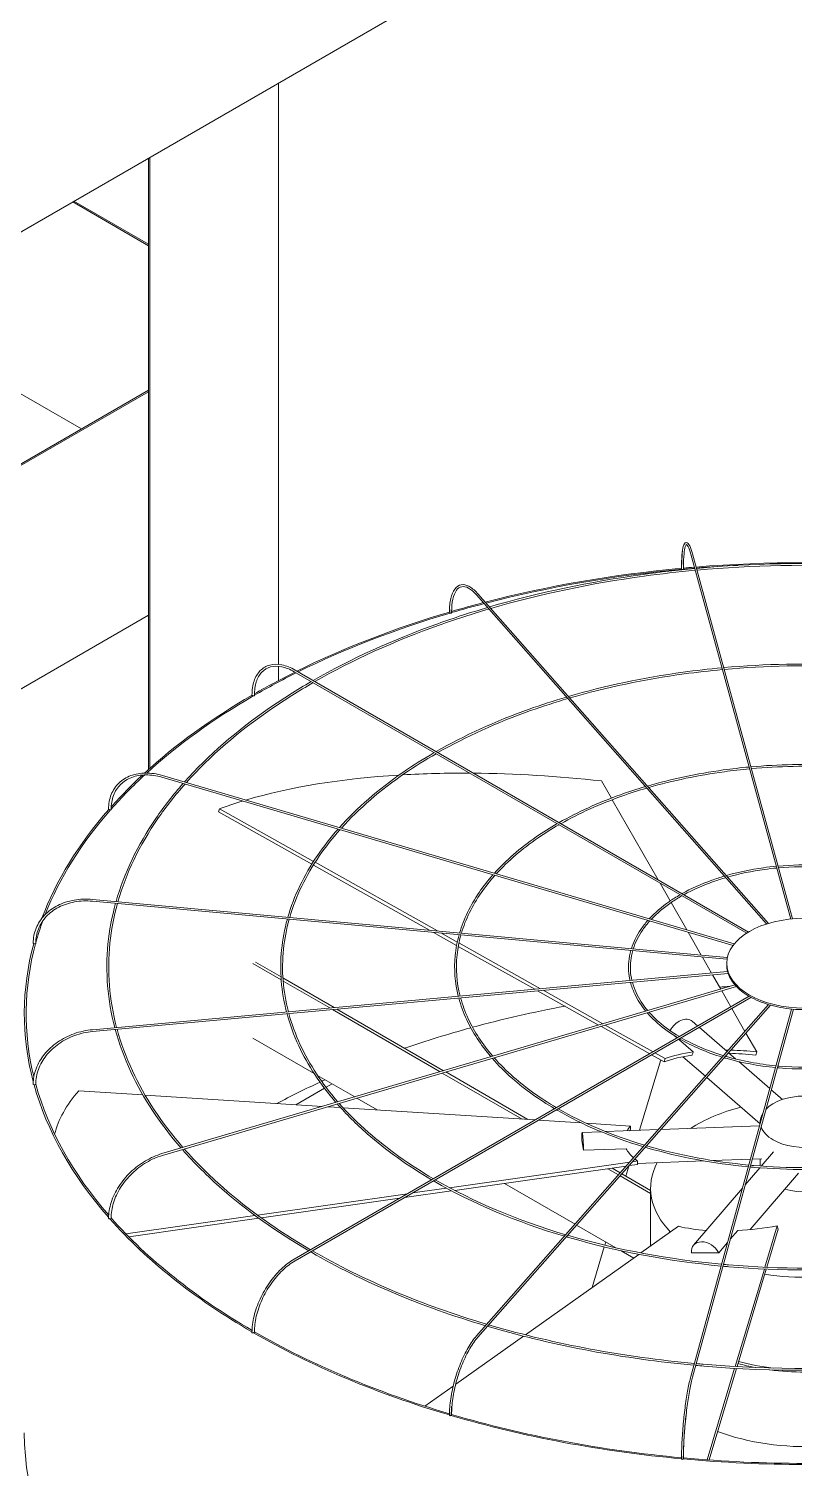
# Model space of a CAD drawing. Header units: millimetres. Extents: x -312439 to 477422, y -331570 to 212570.
# Drawn here: x 368512 to 369541, y 102065 to 103998 of the extents above; entities that cross this region are included whole.
import ezdxf

# ---------------------------------------------------------------- set-up
doc = ezdxf.new("R2010")
doc.units = ezdxf.units.MM

msp = doc.modelspace()

# ---------------------------------------------------------------- linework, layer by layer
at = {"color": 3, "linetype": 'Continuous', "lineweight": 0, "extrusion": (-1.11022e-16, 0.816497, 0.57735)}
for p, q in [((367067.593, 102897.056), (369614.523, 104367.527)), ((368848.266, 103925.128), (368848.266, 103144.343)), ((368673.329, 103824.128), (368673.329, 103003.207)), ((368675.061, 103825.128), (368675.061, 103004.756)), ((368571.532, 103765.356), (368673.329, 103706.583)), ((368573.264, 103766.356), (368673.329, 103708.583)), ((368313.457, 103616.356), (368583.263, 103460.583)), ((368673.329, 103512.583), (368163.87, 103218.447)), ((368673.329, 103510.583), (368163.87, 103216.447)), ((369536.485, 102802.484), (369402.13, 103292.242)), ((369538.96, 102802.721), (369404.492, 103292.89)), ((369504.084, 102795.823), (369114.135, 103237.68)), ((369506.649, 102796.619), (369115.971, 103239.301)), ((368673.329, 103210.583), (368163.87, 102916.447)), ((368848.266, 103141.8), (368848.266, 103122.785)), ((369477.285, 102783.515), (368869.234, 103134.573)), ((369479.65, 102784.978), (368870.459, 103136.695)), ((369458.973, 102767.073), (368691.347, 102992.889)), ((369460.608, 102769.145), (368692.038, 102995.239)), ((369295.431, 102964.893), (369282.221, 102987.953)), ((368767.598, 102946.337), (368768.833, 102950.624)), ((368768.833, 102950.624), (368895.157, 102879.822)), ((369358.396, 102854.984), (369296.664, 102962.742)), ((368892.831, 102876.146), (368767.598, 102946.337)), ((369051.102, 102787.437), (368894.97, 102874.947)), ((368897.298, 102878.622), (369061.719, 102786.467)), ((369374.56, 102826.769), (369360.817, 102850.757)), ((369450.775, 102748.43), (368597.921, 102826.418)), ((368598.144, 102828.857), (369451.232, 102750.848)), ((369396.822, 102787.909), (369375.781, 102824.637)), ((369087.457, 102767.061), (369056.346, 102784.498)), ((369066.963, 102783.527), (369088.35, 102771.54)), ((369416.219, 102754.05), (369398.581, 102784.838)), ((369192.422, 102708.23), (369089.716, 102765.795)), ((369090.588, 102770.286), (369200.06, 102708.929)), ((368813.701, 102742.648), (368851.761, 102720.675)), ((368851.489, 102724.832), (368817.165, 102744.648)), ((369430.021, 102729.957), (369417.706, 102751.454)), ((369450.365, 102741.095), (369450.365, 102743.095)), ((369451.578, 102731.928), (368597.921, 102653.867)), ((369452.302, 102729.535), (368598.144, 102651.428)), ((368922.928, 102683.587), (368854.031, 102723.364)), ((368854.333, 102719.19), (368916.947, 102683.04)), ((369442.406, 102708.339), (369431.36, 102727.62)), ((369461.528, 102713.964), (368691.347, 102487.396)), ((368692.038, 102485.046), (369463.366, 102711.952)), ((368869.234, 102345.712), (369480.571, 102698.668)), ((368870.459, 102343.59), (369483.048, 102697.269)), ((369278.34, 102660.075), (369196.195, 102706.115)), ((369203.833, 102706.814), (369284.166, 102661.789)), ((369456.055, 102684.513), (369443.658, 102706.154)), ((368920.625, 102680.916), (369065.282, 102597.398)), ((369069.871, 102598.749), (368926.605, 102681.463)), ((369506.791, 102687.528), (369114.135, 102242.605)), ((369509.394, 102686.776), (369115.971, 102240.984)), ((369537.528, 102681.602), (369402.13, 102188.043)), ((369540.007, 102681.379), (369404.492, 102187.395)), ((369474.978, 102651.481), (369457.273, 102682.388)), ((369347.036, 102621.571), (369281.327, 102658.4)), ((369287.153, 102660.114), (369351.413, 102624.098)), ((369404.005, 102665.203), (369411.444, 102658.757)), ((368895.957, 102595.158), (368813.701, 102642.648)), ((369380.807, 102645.351), (369383.772, 102642.781)), ((369385.731, 102641.083), (369405.46, 102623.986)), ((369413.402, 102657.059), (369451.083, 102624.406)), ((369490.703, 102624.034), (369476.264, 102649.237)), ((369366.273, 102610.789), (369349.522, 102620.178)), ((369353.898, 102622.705), (369367.509, 102615.076)), ((369452.935, 102622.801), (369462.515, 102614.499)), ((369489.467, 102619.747), (369490.703, 102624.034)), ((369333.255, 102518.741), (369361.813, 102613.289)), ((369366.273, 102610.789), (369367.509, 102615.076)), ((369391.42, 102617.602), (369421.825, 102591.253)), ((369466.537, 102611.014), (369508.248, 102574.868)), ((368950.54, 102563.644), (368900.695, 102592.422)), ((368920.031, 102581.259), (368911.969, 102576.604)), ((369068.211, 102595.707), (369175.559, 102533.73)), ((369183.348, 102533.233), (369072.801, 102597.057)), ((369423.676, 102589.649), (369495.28, 102527.598)), ((368665.867, 102566.239), (368579.705, 102571.735)), ((368907.065, 102550.855), (368668.81, 102566.052)), ((368909.831, 102575.37), (368871.319, 102553.135)), ((368980.843, 102546.149), (368953.47, 102561.953)), ((369510.3, 102573.09), (369525.236, 102560.146)), ((368931.443, 102549.3), (368914.198, 102550.4)), ((369192.967, 102532.619), (368934.963, 102549.076)), ((369255.002, 102528.663), (369197.379, 102532.338)), ((369321.114, 102524.446), (369261.645, 102528.239)), ((369321.209, 102519.779), (369321.114, 102524.446)), ((369362.041, 102519.808), (369494.49, 102524.717)), ((369495.395, 102530.234), (369495.395, 102528.017)), ((369258.158, 102491.954), (369255.526, 102504.961)), ((369256.118, 102515.882), (369281.595, 102516.827)), ((369287.547, 102517.047), (369358.663, 102519.683)), ((369315.386, 102494.075), (369258.158, 102491.954)), ((369496.928, 102470.723), (369513.273, 102489.795)), ((369077.967, 102441.669), (369320.207, 102476.107)), ((369315.483, 102470.755), (369084.954, 102437.981)), ((369290.73, 102467.236), (369305.07, 102458.956)), ((369307.409, 102461.606), (369296.289, 102468.026)), ((369314.721, 102457.384), (369318.765, 102470.772)), ((369330.692, 102472.917), (369319.219, 102471.286)), ((369323.942, 102476.638), (369330.597, 102477.585)), ((369330.692, 102472.917), (369330.597, 102477.585)), ((369330.662, 102474.4), (369419.557, 102477.695)), ((369431.816, 102478.149), (369482.227, 102480.017)), ((369475.292, 102445.479), (369494.947, 102468.412)), ((369484.793, 102480.112), (369497.714, 102480.591)), ((369495.395, 102480.505), (369495.395, 102470.835)), ((369246.607, 102392.71), (369151.748, 102447.477)), ((369307.235, 102457.707), (369348.117, 102434.103)), ((369348.117, 102438.103), (369309.573, 102460.357)), ((369482.004, 102385.365), (369546.846, 102461.022)), ((368819.768, 102404.961), (369021.542, 102433.647)), ((369010.786, 102427.437), (368825.153, 102401.046)), ((369080.801, 102437.391), (369017.285, 102428.361)), ((369028.041, 102434.571), (369073.877, 102441.087)), ((369348.117, 102363.235), (369348.117, 102440.997)), ((369405.915, 102364.529), (369471.557, 102441.12)), ((368642.932, 102379.821), (368816.306, 102404.469)), ((368821.659, 102400.549), (368646.963, 102375.713)), ((369301.38, 102361.087), (369248.771, 102391.461)), ((369385.701, 102389.857), (369335.209, 102354.091)), ((369501.741, 102334.897), (369518.379, 102390.383)), ((369519.709, 102386.191), (369518.379, 102390.383)), ((369286.662, 102364.489), (369287.972, 102368.828)), ((369439.784, 102354.407), (369451.528, 102368.11)), ((369455.264, 102372.469), (369465.216, 102384.082)), ((369519.709, 102386.191), (369504.295, 102334.788)), ((369332.437, 102352.128), (369179.975, 102244.135)), ((369269.452, 102307.514), (369285.952, 102362.14)), ((369325.459, 102347.185), (369308.395, 102357.037)), ((369402.957, 102354.261), (369439.784, 102354.407)), ((369461.755, 102201.551), (369501.015, 102332.477)), ((369503.569, 102332.367), (369464.299, 102201.406)), ((369177.348, 102242.273), (369086.227, 102177.729)), ((369424.176, 102076.229), (369461.032, 102199.139)), ((369463.576, 102198.993), (369426.708, 102076.046)), ((369082.902, 102175.374), (369044.664, 102148.289))]:
    msp.add_line(p, q, dxfattribs=at)
at = {"color": 5, "linetype": 'Continuous', "lineweight": 0, "extrusion": (-1.11022e-16, 0.816497, 0.57735)}
msp.add_line((367067.593, 102897.056), (369614.523, 104367.527), dxfattribs=at)
at = {"color": 3, "linetype": 'Continuous', "lineweight": 0}
for centre, major_axis, ratio, start_param, end_param in [((369555.29, 102675.56), (-1048.768, 0), 0.57735027, 4.57359934, 4.85199434), ((369555.29, 102675.56), (-1046.319, 0), 0.57735027, 4.79833842, 4.85195343), ((369555.29, 102675.56), (-1048.768, 0), 0.57735027, 4.87097639, 5.13416564), ((369555.29, 102675.56), (-1046.319, 0), 0.57735027, 4.87108521, 5.13404975), ((369390.89, 103273.012), (1.225, 0), 0.57735027, 3.14159265, 3.70729107), ((369391.081, 103272.314), (1.225, 0.004), 0.56474576, 3.29698969, 4.86778602), ((369391.081, 103272.314), (1.225, 0.004), 0.56474576, 4.86778602, 6.28318531), ((369555.29, 102675.56), (-1046.319, 0), 0.57735027, 4.85435141, 4.86879705), ((369555.29, 102675.56), (-1048.768, 0), 0.57735027, 4.85438672, 4.86842813), ((369555.29, 102675.56), (-1048.768, 0), 0.57735027, 5.13694439, 5.18189128), ((369555.29, 102675.56), (-1046.319, 0), 0.57735027, 5.13683502, 5.18307763), ((369555.29, 102675.56), (-1048.768, 0), 0.57735027, 5.18510484, 5.42093263), ((369555.29, 102675.56), (-1046.319, 0), 0.57735027, 5.18527527, 5.42075236), ((369079.005, 103214.505), (1.225, 0), 0.57735027, 3.14159265, 4.134446), ((369079.561, 103213.875), (1.225, 0.01), 0.56597275, 3.60793822, 5.17873454), ((369079.561, 103213.875), (1.225, 0.01), 0.56597275, 5.17873454, 6.28318531), ((369555.29, 102675.56), (-1046.319, 0), 0.57735027, 5.42407254, 5.49730565), ((369555.29, 102675.56), (-1048.768, 0), 0.57735027, 5.42424502, 5.49496708), ((369555.29, 102675.56), (-1048.768, 0), 0.57735027, 5.49938311, 5.72060344), ((369555.29, 102675.56), (-1046.319, 0), 0.57735027, 5.49937067, 5.71908805), ((368813.699, 103103.218), (1.225, 0), 0.57735027, 3.14159265, 4.45055499), ((368814.565, 103102.718), (1.225, 0.016), 0.56830663, 3.91933875, 5.49013508), ((368814.565, 103102.718), (1.225, 0.016), 0.56830663, 5.49013508, 6.28318531), ((369555.29, 102675.56), (-1046.319, 0), 0.57735027, 5.72402786, 5.81143896), ((369555.29, 102675.56), (-1048.768, 0), 0.57735027, 5.72583618, 5.80677108), ((369556.526, 102509.135), (-971.388, 279.904), 0.41303809, 5.42335715, 5.70815224), ((369556.526, 102509.135), (-971.388, 279.904), 0.41303809, 5.31032739, 5.41762277), ((369556.526, 102509.135), (-971.388, 279.904), 0.41303809, 5.11506512, 5.30461302), ((369555.29, 102675.56), (-1048.768, 0), 0.57735027, 5.81359811, 6.07011802), ((369555.29, 102675.56), (-1046.319, 0), 0.57735027, 5.81336511, 6.06128621), ((368620.944, 102950.044), (1.225, 0), 0.57735027, 3.14159265, 4.76471425), ((368622.035, 102949.722), (1.225, 0.021), 0.57151893, 4.23145457, 5.8022509), ((368622.035, 102949.722), (1.225, 0.021), 0.57151893, 5.8022509, 6.28318531), ((369556.526, 102509.135), (-971.388, 279.904), 0.41303809, 5.71506764, 5.76687966), ((369555.29, 102675.56), (-1046.319, 0), 0.57735027, 6.07532621, 6.12502314), ((369555.29, 102675.56), (-1048.768, 0), 0.57735027, 6.12772105, 6.43448057), ((369555.29, 102675.56), (-1046.319, 0), 0.57735027, 6.1272654, 6.42392093), ((368519.606, 102769.977), (1.225, 0), 0.57735027, 3.14159265, 5.07887352), ((368520.816, 102769.866), (1.225, 0.023), 0.57529521, 4.54449158, 6.11528791), ((368520.816, 102769.866), (1.225, 0.023), 0.57529521, 6.11528791, 6.28318531), ((369554.857, 102741.095), (-104.492, 0), 0.57735027, 0, 0.1535113), ((369554.857, 102741.095), (-104.492, 0), 0.57735027, 0.16064797, 0.46767057), ((369555.29, 102110.671), (1046.319, 0), 0.57735027, 1.66704137, 1.68043487), ((369554.857, 102741.095), (-104.492, 0), 0.57735027, 0.47480723, 0.78182983), ((369554.857, 102741.095), (-104.492, 0), 0.57735027, 0.7889665, 1.0959891), ((369555.29, 102110.671), (1046.319, 0), 0.57735027, 1.88378363, 2.01152702), ((369554.857, 102741.095), (-104.492, 0), 0.57735027, 1.10312576, 1.41014836), ((369554.857, 102741.095), (-104.492, 0), 0.57735027, 1.41728503, 1.72430763), ((369389.527, 102648.496), (-14.478, -16.707), 0.67950023, 3.14159265, 5.02860292), ((369555.29, 102110.671), (1046.319, 0), 0.57735027, 2.01409491, 2.11046953), ((369555.29, 102504.848), (-233.097, 67.167), 0.41303809, 5.53223376, 5.76687966), ((369556.526, 102509.135), (233.097, -67.167), 0.41303809, 2.38836611, 2.62528701), ((369556.526, 102509.135), (233.097, -67.167), 0.41303809, 2.14647482, 2.1667574), ((369555.29, 102504.848), (-233.097, 67.167), 0.41303809, 5.11506512, 5.27837519), ((369556.526, 102509.135), (233.097, -67.167), 0.41303809, 1.97347247, 2.1313259), ((368519.606, 102580.643), (1.225, 0), 0.57735027, 3.14159265, 5.39303278), ((368520.816, 102580.754), (1.225, 0.023), 0.57926583, 4.8585762, 6.28318531), ((369555.29, 102675.56), (-1046.319, 0), 0.57735027, 0.15790655, 0.46457773), ((369555.29, 102110.671), (1046.319, 0), 0.57735027, 2.24276735, 2.31574628), ((369555.29, 102110.671), (1046.319, 0), 0.57735027, 2.23436866, 2.24000128), ((369555.29, 102675.56), (-1048.768, 0), 0.57735027, 0.1585854, 0.46892864), ((369555.195, 102509.515), (-1010.701, -20.593), 0.30331876, 6.01219977, 6.20271663), ((369555.29, 102530.234), (-59.895, 0), 0.57735027, 3.69756416, 5.76575409), ((369555.29, 102440.997), (-207.174, 0), 0.57735027, 5.13902547, 5.54737639), ((369555.29, 102530.234), (-59.895, 0), 0.57735027, 5.91432374, 6.33788761), ((369555.195, 102509.515), (-242.531, -4.942), 0.30331876, 6.01219977, 6.09914028), ((369555.29, 102530.234), (-59.895, 0), 0.57735027, 0.20327195, 0.78539816), ((369256.937, 102493.79), (-0.819, 22.092), 0.05230802, 4.627231, 7.32191967), ((369555.29, 102504.848), (-242.531, -4.942), 0.30331876, 6.01219977, 6.0333648), ((369555.29, 102530.234), (-59.895, 0), 0.57735027, 0.78539816, 2.89978042), ((369555.195, 102509.515), (-242.531, -4.942), 0.30331876, 0.14390811, 0.31767721), ((369555.195, 102509.515), (-242.531, -4.942), 0.30331876, 0.34103276, 0.38082901), ((369555.29, 102440.997), (-207.174, 0), 0.57735027, 5.99169836, 6.79713651), ((369555.29, 102470.612), (-59.895, 0), 0.57735027, 1.1079301, 2.23846982), ((368620.944, 102400.576), (1.225, 0), 0.57735027, 3.14159265, 5.70719205), ((369555.29, 102675.56), (-1048.768, 0), 0.57735027, 0.4725868, 0.78374969), ((368622.035, 102400.897), (1.225, 0.021), 0.58304212, 5.17373692, 6.28318531), ((369555.29, 102675.56), (-1046.319, 0), 0.57735027, 0.47175253, 0.78145685), ((369553.96, 102509.04), (-231.216, -73.381), 0.44048996, 0.62708313, 0.83556185), ((369553.96, 102509.04), (-231.216, -73.381), 0.44048996, 1.04197677, 1.27889767), ((369422.701, 102350.142), (16.786, -14.386), 0.73180825, 1.0914656, 3.78615427), ((369555.29, 102440.997), (-207.174, 0), 0.57735027, 1.30817895, 1.9425337), ((368813.699, 102247.402), (1.225, 0), 0.57735027, 3.14159265, 6.02135132), ((369555.29, 102675.56), (-1048.768, 0), 0.57735027, 0.78656596, 1.09808088), ((368814.565, 102247.902), (1.225, 0.017), 0.58625442, 5.48989346, 6.28318531), ((369555.29, 102675.56), (-1046.319, 0), 0.57735027, 0.78587838, 1.09689941), ((369555.29, 102316.492), (-212.072, 0), 0.57735027, 1.13383327, 1.25213937), ((369555.29, 102316.492), (-207.174, 0), 0.57735027, 1.12739667, 1.36460952), ((369555.29, 102316.492), (-212.072, 0), 0.57735027, 1.3476903, 1.79509044), ((369079.005, 102136.114), (-1.225, 0), 0.57735027, 0, 3.14159265), ((369555.29, 102675.56), (-1048.768, 0), 0.57735027, 1.10054445, 1.41220862), ((369079.561, 102136.744), (-1.225, -0.011), 0.58858829, 2.66526492, 3.14159265), ((369555.29, 102675.56), (-1046.319, 0), 0.57735027, 1.10010535, 1.41183726), ((369555.29, 102216.492), (-212.072, 0), 0.57735027, 0.98594125, 2.34464399), ((369555.29, 102112.671), (-1048.768, 0), 0.57735027, 0, 3.14159265), ((369390.89, 102077.607), (-1.225, 0), 0.57735027, 0, 3.14159265), ((369391.081, 102078.306), (-1.225, -0.004), 0.58981528, 2.98275574, 3.14159265), ((369555.29, 102675.56), (-1046.319, 0), 0.57735027, 1.41438895, 1.72636573), ((369555.29, 102675.56), (-1048.768, 0), 0.57735027, 1.41453598, 1.72626058)]:
    msp.add_ellipse(centre, major_axis=major_axis, ratio=ratio, start_param=start_param, end_param=end_param, dxfattribs=at)
msp.add_ellipse((369554.857, 102743.095), major_axis=(-104.492, 0), ratio=0.57735027, dxfattribs=at)
for points, knots in [([(369389.665, 103273.012), (369389.665, 103279.826), (369389.871, 103285.892), (369390.682, 103295.966), (369391.28, 103299.962), (369392.887, 103305.649), (369393.789, 103307.71), (369396.929, 103308.171), (369397.923, 103307.581), (369400.127, 103305.24), (369401.357, 103302.622), (369403.275, 103297.096), (369403.884, 103295.106), (369404.492, 103292.89)], [4.71238898, 4.71238898, 4.71238898, 4.71238898, 5.02654825, 5.02654825, 5.34070751, 5.34070751, 5.65486678, 5.65486678, 5.82360284, 5.82360284, 6.1377621, 6.1377621, 6.28318531, 6.28318531, 6.28318531, 6.28318531]), ([(369391.192, 103297.553), (369391.156, 103297.31), (369391.12, 103297.063), (369390.513, 103292.716), (369390.135, 103287.503), (369389.883, 103278.554), (369389.847, 103275.513), (369389.857, 103272.313)], [7.384497053, 7.384497053, 7.384497053, 7.384497053, 7.403952931, 7.403952931, 7.721220971, 7.721220971, 7.869487909, 7.869487909, 7.869487909, 7.869487909]), ([(369402.13, 103292.242), (369400.857, 103296.882), (369399.58, 103300.448), (369397.356, 103304.77), (369396.359, 103305.369), (369396.253, 103305.369), (369395.434, 103304.775), (369394.025, 103300.117), (369393.447, 103296.717), (369392.605, 103287.744), (369392.357, 103282.024), (369392.305, 103274.472), (369392.303, 103273.404), (369392.306, 103272.318)], [0, 0, 0, 0, 0.31526689, 0.31526689, 0.60947257, 0.60947257, 0.92674061, 0.92674061, 1.22083726, 1.22083726, 1.53563039, 1.53563039, 1.5863402, 1.5863402, 1.5863402, 1.5863402]), ([(369699.868, 103273.371), (369678.623, 103275.293), (369657.264, 103276.792), (369560.563, 103281.636), (369484.497, 103280.123), (369409.847, 103273.371)], [3.771589677, 3.771589677, 3.771589677, 3.771589677, 3.840445898, 3.840445898, 4.082391957, 4.082391957, 4.082391957, 4.082391957]), ([(369699.21, 103270.971), (369678.418, 103272.846), (369657.516, 103274.316), (369561.264, 103279.187), (369485.176, 103277.704), (369410.505, 103270.971)], [3.7720633, 3.7720633, 3.7720633, 3.7720633, 3.839550132, 3.839550132, 4.081918334, 4.081918334, 4.081918334, 4.081918334]), ([(369407.369, 103273.145), (369384.072, 103271.001), (369360.915, 103268.349), (369266.547, 103255.384), (369197.137, 103240.704), (369131.632, 103221.556)], [4.085069591, 4.085069591, 4.085069591, 4.085069591, 4.160608173, 4.160608173, 4.395665913, 4.395665913, 4.395665913, 4.395665913]), ([(369408.027, 103270.746), (369384.996, 103268.633), (369362.101, 103266.022), (369268.115, 103253.179), (369198.82, 103238.581), (369133.423, 103219.527)], [4.084600117, 4.084600117, 4.084600117, 4.084600117, 4.159387709, 4.159387709, 4.39434399, 4.39434399, 4.39434399, 4.39434399]), ([(369077.78, 103214.505), (369077.78, 103221.366), (369078.382, 103227.561), (369080.767, 103238.062), (369082.546, 103242.374), (369087.268, 103248.713), (369090.264, 103250.736), (369096.824, 103251.875), (369100.262, 103251.182), (369107.514, 103247.501), (369111.371, 103244.357), (369115.468, 103239.867), (369115.72, 103239.586), (369115.971, 103239.301)], [4.71238898, 4.71238898, 4.71238898, 4.71238898, 5.02654825, 5.02654825, 5.34070751, 5.34070751, 5.65486678, 5.65486678, 5.94845155, 5.94845155, 6.26261081, 6.26261081, 6.28318531, 6.28318531, 6.28318531, 6.28318531]), ([(369114.135, 103237.68), (369110.479, 103241.823), (369106.847, 103244.885), (369100.115, 103248.573), (369097.053, 103249.199), (369091.688, 103248.259), (369089.3, 103246.683), (369085.192, 103241.089), (369083.526, 103237.07), (369081.318, 103227.059), (369080.758, 103221.097), (369080.783, 103214.27), (369080.784, 103214.078), (369080.785, 103213.886)], [0, 0, 0, 0, 0.31464476, 0.31464476, 0.6289116, 0.6289116, 0.94617964, 0.94617964, 1.26344768, 1.26344768, 1.5772832, 1.5772832, 1.5863402, 1.5863402, 1.5863402, 1.5863402]), ([(369129.037, 103220.795), (369106.22, 103214.073), (369083.88, 103206.812), (369001.489, 103177.399), (368945.174, 103151.755), (368894.596, 103122.759)], [4.398772282, 4.398772282, 4.398772282, 4.398772282, 4.480777933, 4.480777933, 4.708868502, 4.708868502, 4.708868502, 4.708868502]), ([(369130.826, 103218.767), (369108.105, 103212.096), (369085.857, 103204.889), (369003.7, 103175.662), (368947.515, 103150.165), (368897.051, 103121.342)], [4.39745622, 4.39745622, 4.39745622, 4.39745622, 4.479217897, 4.479217897, 4.707006068, 4.707006068, 4.707006068, 4.707006068]), ([(369078.373, 103217.923), (369078.35, 103217.106), (369078.337, 103216.279), (369078.33, 103214.922), (369078.331, 103214.399), (369078.336, 103213.872)], [7.8059806913, 7.8059806913, 7.8059806913, 7.8059806913, 7.8451401512, 7.8451401512, 7.8694167814, 7.8694167814, 7.8694167814, 7.8694167814]), ([(368812.475, 103103.218), (368812.475, 103110.118), (368813.419, 103116.498), (368817.153, 103127.613), (368819.946, 103132.347), (368827.14, 103139.627), (368831.534, 103142.171), (368841.404, 103144.777), (368846.87, 103144.844), (368858.328, 103142.569), (368864.324, 103140.217), (368870.353, 103136.756), (368870.406, 103136.725), (368870.459, 103136.695)], [3.14159265, 3.14159265, 3.14159265, 3.14159265, 3.45575192, 3.45575192, 3.76991118, 3.76991118, 4.08269654, 4.08269654, 4.39544819, 4.39544819, 4.70960746, 4.70960746, 4.71238898, 4.71238898, 4.71238898, 4.71238898]), ([(368869.234, 103134.573), (368863.484, 103137.893), (368857.759, 103140.135), (368846.961, 103142.275), (368841.895, 103142.175), (368832.892, 103139.721), (368828.946, 103137.372), (368822.455, 103130.599), (368819.913, 103126.165), (368816.533, 103115.576), (368815.701, 103109.427), (368815.79, 103102.734)], [1.57079633, 1.57079633, 1.57079633, 1.57079633, 1.88806437, 1.88806437, 2.20533241, 2.20533241, 2.52260045, 2.52260045, 2.83986849, 2.83986849, 3.15713653, 3.15713653, 3.15713653, 3.15713653]), ([(369663.301, 103140.076), (369647.453, 103141.504), (369631.519, 103142.619), (369559.205, 103146.235), (369502.283, 103145.11), (369446.414, 103140.076)], [3.772165081, 3.772165081, 3.772165081, 3.772165081, 3.840593344, 3.840593344, 4.081816553, 4.081816553, 4.081816553, 4.081816553]), ([(369662.643, 103137.676), (369647.247, 103139.057), (369631.772, 103140.143), (369559.906, 103143.787), (369502.962, 103142.691), (369447.072, 103137.676)], [3.772797592, 3.772797592, 3.772797592, 3.772797592, 3.839399606, 3.839399606, 4.081184042, 4.081184042, 4.081184042, 4.081184042]), ([(368892.142, 103121.347), (368872.608, 103110.065), (368853.936, 103098.283), (368791.852, 103055.45), (368753.374, 103022.004), (368721.704, 102986.512)], [4.712563603, 4.712563603, 4.712563603, 4.712563603, 4.800982872, 4.800982872, 5.022068239, 5.022068239, 5.022068239, 5.022068239]), ([(369443.936, 103139.85), (369426.476, 103138.24), (369409.122, 103136.25), (369338.57, 103126.548), (369286.711, 103115.592), (369237.75, 103101.312)], [4.085383912, 4.085383912, 4.085383912, 4.085383912, 4.160809561, 4.160809561, 4.394762921, 4.394762921, 4.394762921, 4.394762921]), ([(369444.594, 103137.451), (369427.4, 103135.872), (369410.308, 103133.923), (369340.138, 103124.343), (369288.395, 103113.469), (369239.541, 103099.282)], [4.084758769, 4.084758769, 4.084758769, 4.084758769, 4.159183124, 4.159183124, 4.392998475, 4.392998475, 4.392998475, 4.392998475]), ([(368894.593, 103119.932), (368875.102, 103108.717), (368856.472, 103097.006), (368794.43, 103054.373), (368755.963, 103021.068), (368724.305, 102985.746)], [4.710711416, 4.710711416, 4.710711416, 4.710711416, 4.799012884, 4.799012884, 5.020261931, 5.020261931, 5.020261931, 5.020261931]), ([(369235.155, 103100.551), (369218.002, 103095.497), (369201.207, 103090.035), (369139.645, 103068.045), (369097.636, 103048.936), (369059.869, 103027.338)], [4.398901247, 4.398901247, 4.398901247, 4.398901247, 4.481035777, 4.481035777, 4.70761983, 4.70761983, 4.70761983, 4.70761983]), ([(369236.944, 103098.524), (369219.886, 103093.52), (369203.184, 103088.112), (369141.857, 103066.308), (369099.979, 103047.346), (369062.326, 103025.92)], [4.397147207, 4.397147207, 4.397147207, 4.397147207, 4.478956818, 4.478956818, 4.705132161, 4.705132161, 4.705132161, 4.705132161]), ([(369057.414, 103025.927), (369042.69, 103017.424), (369028.619, 103008.543), (368982.26, 102976.537), (368953.594, 102951.655), (368929.943, 102925.253)], [4.712541759, 4.712541759, 4.712541759, 4.712541759, 4.801308866, 4.801308866, 5.020482203, 5.020482203, 5.020482203, 5.020482203]), ([(369059.865, 103024.512), (369045.185, 103016.076), (369031.155, 103007.266), (368984.84, 102975.461), (368956.185, 102950.718), (368932.548, 102924.487)], [4.710072273, 4.710072273, 4.710072273, 4.710072273, 4.798683598, 4.798683598, 5.018063384, 5.018063384, 5.018063384, 5.018063384]), ([(369480.49, 103006.6), (369468.872, 103005.524), (369457.325, 103004.196), (369410.582, 102997.757), (369376.263, 102990.521), (369343.836, 102981.104)], [4.086037534, 4.086037534, 4.086037534, 4.086037534, 4.161210359, 4.161210359, 4.393038284, 4.393038284, 4.393038284, 4.393038284]), ([(369626.747, 103006.825), (369616.29, 103007.761), (369605.78, 103008.492), (369557.843, 103010.881), (369520.061, 103010.143), (369482.968, 103006.825)], [3.773286698, 3.773286698, 3.773286698, 3.773286698, 3.840886477, 3.840886477, 4.080694936, 4.080694936, 4.080694936, 4.080694936]), ([(369626.088, 103004.425), (369616.085, 103005.314), (369606.032, 103006.016), (369558.544, 103008.432), (369520.74, 103007.724), (369483.627, 103004.425)], [3.774238416, 3.774238416, 3.774238416, 3.774238416, 3.839097695, 3.839097695, 4.079743218, 4.079743218, 4.079743218, 4.079743218]), ([(368619.719, 102950.044), (368619.719, 102956.973), (368620.917, 102963.572), (368625.619, 102975.449), (368629.123, 102980.723), (368638.085, 102989.391), (368643.539, 102992.781), (368655.823, 102997.345), (368662.65, 102998.521), (368677.002, 102998.572), (368684.526, 102997.449), (368692.038, 102995.239)], [4.71238898, 4.71238898, 4.71238898, 4.71238898, 5.02654825, 5.02654825, 5.34070751, 5.34070751, 5.65486678, 5.65486678, 5.96902604, 5.96902604, 6.28318531, 6.28318531, 6.28318531, 6.28318531]), ([(368691.347, 102992.889), (368684.084, 102995.025), (368676.836, 102996.093), (368663.099, 102996), (368656.614, 102994.841), (368645.046, 102990.441), (368639.964, 102987.203), (368631.666, 102978.97), (368628.45, 102973.976), (368624.189, 102962.685), (368623.147, 102956.388), (368623.26, 102949.743)], [0, 0, 0, 0, 0.31726804, 0.31726804, 0.63453608, 0.63453608, 0.95180412, 0.95180412, 1.26907216, 1.26907216, 1.5863402, 1.5863402, 1.5863402, 1.5863402]), ([(369481.148, 103004.201), (369469.796, 103003.156), (369458.511, 103001.869), (369412.15, 102995.552), (369377.948, 102988.397), (369345.629, 102979.073)], [4.08510236, 4.08510236, 4.08510236, 4.08510236, 4.158773218, 4.158773218, 4.390386282, 4.390386282, 4.390386282, 4.390386282]), ([(368719.907, 102984.487), (368706.419, 102969.215), (368694.186, 102953.57), (368658.629, 102901.661), (368640.678, 102864.155), (368629.829, 102825.96)], [5.026267439, 5.026267439, 5.026267439, 5.026267439, 5.121193451, 5.121193451, 5.33524268, 5.33524268, 5.33524268, 5.33524268]), ([(368722.502, 102983.724), (368709.116, 102968.634), (368696.967, 102953.181), (368661.281, 102901.445), (368643.215, 102863.923), (368632.311, 102825.733)], [5.024480731, 5.024480731, 5.024480731, 5.024480731, 5.118801023, 5.118801023, 5.334410373, 5.334410373, 5.334410373, 5.334410373]), ([(369341.24, 102980.344), (369329.762, 102976.96), (369318.525, 102973.302), (369277.785, 102958.733), (369250.068, 102946.149), (369225.104, 102931.94)], [4.399235311, 4.399235311, 4.399235311, 4.399235311, 4.481549286, 4.481549286, 4.705249353, 4.705249353, 4.705249353, 4.705249353]), ([(369343.029, 102978.317), (369331.647, 102974.982), (369320.502, 102971.379), (369279.998, 102956.995), (369252.414, 102944.558), (369227.564, 102930.52)], [4.396606667, 4.396606667, 4.396606667, 4.396606667, 4.478434088, 4.478434088, 4.701505316, 4.701505316, 4.701505316, 4.701505316]), ([(369222.646, 102930.531), (369212.748, 102924.814), (369203.291, 102918.84), (369172.653, 102897.661), (369153.787, 102881.328), (369138.153, 102864.003)], [4.712617693, 4.712617693, 4.712617693, 4.712617693, 4.801958432, 4.801958432, 5.017472679, 5.017472679, 5.017472679, 5.017472679]), ([(369225.097, 102929.115), (369215.243, 102923.465), (369205.827, 102917.563), (369175.235, 102896.584), (369156.383, 102880.391), (369140.763, 102863.235)], [4.708914423, 4.708914423, 4.708914423, 4.708914423, 4.798024648, 4.798024648, 5.013814843, 5.013814843, 5.013814843, 5.013814843]), ([(368928.143, 102923.229), (368917.947, 102911.69), (368908.705, 102899.867), (368882.175, 102861.091), (368868.799, 102833.23), (368860.642, 102804.854)], [5.026073872, 5.026073872, 5.026073872, 5.026073872, 5.121589201, 5.121589201, 5.333322518, 5.333322518, 5.333322518, 5.333322518]), ([(368930.739, 102922.466), (368920.645, 102911.108), (368911.486, 102899.478), (368884.828, 102860.875), (368871.339, 102832.998), (368863.126, 102804.627)], [5.023689806, 5.023689806, 5.023689806, 5.023689806, 5.118400985, 5.118400985, 5.332193335, 5.332193335, 5.332193335, 5.332193335]), ([(369517.045, 102873.349), (369511.269, 102872.807), (369505.529, 102872.142), (369482.594, 102868.966), (369465.816, 102865.45), (369449.925, 102860.894)], [4.08798608, 4.08798608, 4.08798608, 4.08798608, 4.162397179, 4.162397179, 4.387898946, 4.387898946, 4.387898946, 4.387898946]), ([(369517.703, 102870.95), (369512.193, 102870.44), (369506.715, 102869.815), (369484.164, 102866.759), (369467.503, 102863.323), (369451.721, 102858.859)], [4.086130867, 4.086130867, 4.086130867, 4.086130867, 4.157537531, 4.157537531, 4.382563309, 4.382563309, 4.382563309, 4.382563309]), ([(369590.192, 102873.574), (369585.129, 102874.016), (369580.041, 102874.364), (369556.482, 102875.526), (369537.84, 102875.176), (369519.523, 102873.574)], [3.776630452, 3.776630452, 3.776630452, 3.776630452, 3.841752063, 3.841752063, 4.077351182, 4.077351182, 4.077351182, 4.077351182]), ([(369589.533, 102871.172), (369584.924, 102871.57), (369580.294, 102871.889), (369557.183, 102873.077), (369538.519, 102872.755), (369520.182, 102871.172)], [3.778551419, 3.778551419, 3.778551419, 3.778551419, 3.838185012, 3.838185012, 4.075430215, 4.075430215, 4.075430215, 4.075430215]), ([(369136.347, 102861.981), (369129.456, 102854.186), (369123.215, 102846.197), (369105.709, 102820.552), (369096.908, 102802.321), (369091.448, 102783.748)], [5.025838542, 5.025838542, 5.025838542, 5.025838542, 5.122377625, 5.122377625, 5.329668134, 5.329668134, 5.329668134, 5.329668134]), ([(369138.945, 102861.217), (369132.155, 102853.604), (369125.997, 102845.807), (369108.366, 102820.337), (369099.451, 102802.09), (369093.935, 102783.521)], [5.022258505, 5.022258505, 5.022258505, 5.022258505, 5.117600339, 5.117600339, 5.327918781, 5.327918781, 5.327918781, 5.327918781]), ([(369447.325, 102860.138), (369441.523, 102858.422), (369435.844, 102856.568), (369415.924, 102849.42), (369402.502, 102843.361), (369390.344, 102836.539)], [4.400230759, 4.400230759, 4.400230759, 4.400230759, 4.483072665, 4.483072665, 4.698193224, 4.698193224, 4.698193224, 4.698193224]), ([(369449.115, 102858.11), (369443.408, 102856.445), (369437.821, 102854.645), (369418.142, 102847.681), (369404.855, 102841.767), (369392.816, 102835.112)], [4.394987895, 4.394987895, 4.394987895, 4.394987895, 4.476861237, 4.476861237, 4.690631098, 4.690631098, 4.690631098, 4.690631098]), ([(369387.878, 102835.134), (369382.805, 102832.203), (369377.962, 102829.137), (369363.044, 102818.784), (369353.982, 102810.999), (369346.375, 102802.75)], [4.712843699, 4.712843699, 4.712843699, 4.712843699, 4.803888031, 4.803888031, 5.008535494, 5.008535494, 5.008535494, 5.008535494]), ([(369390.331, 102833.718), (369385.302, 102830.854), (369380.499, 102827.86), (369365.634, 102817.707), (369356.592, 102810.061), (369349.001, 102801.977)], [4.705442937, 4.705442937, 4.705442937, 4.705442937, 4.796044704, 4.796044704, 5.001045495, 5.001045495, 5.001045495, 5.001045495]), ([(368518.381, 102769.977), (368518.381, 102776.921), (368519.713, 102783.751), (368524.908, 102796.494), (368528.77, 102802.404), (368538.627, 102812.718), (368544.62, 102817.121), (368558.138, 102824.004), (368565.661, 102826.483), (368581.506, 102829.29), (368589.826, 102829.618), (368598.144, 102828.857)], [4.71238898, 4.71238898, 4.71238898, 4.71238898, 5.02654825, 5.02654825, 5.34070751, 5.34070751, 5.65486678, 5.65486678, 5.96902604, 5.96902604, 6.28318531, 6.28318531, 6.28318531, 6.28318531]), ([(368597.921, 102826.418), (368589.859, 102827.155), (368581.803, 102826.826), (368566.51, 102824.073), (368559.277, 102821.65), (368546.353, 102814.968), (368540.666, 102810.711), (368531.392, 102800.796), (368527.805, 102795.142), (368523.067, 102782.991), (368521.916, 102776.495), (368522.04, 102769.889)], [0, 0, 0, 0, 0.31726804, 0.31726804, 0.63453608, 0.63453608, 0.95180412, 0.95180412, 1.26907216, 1.26907216, 1.5863402, 1.5863402, 1.5863402, 1.5863402]), ([(368629.157, 102823.562), (368624.159, 102805.46), (368620.751, 102787.209), (368615.268, 102731.429), (368618.344, 102693.729), (368628.111, 102656.628)], [5.339721085, 5.339721085, 5.339721085, 5.339721085, 5.441089183, 5.441089183, 5.648615479, 5.648615479, 5.648615479, 5.648615479]), ([(368631.636, 102823.335), (368626.718, 102805.614), (368623.337, 102787.754), (368617.657, 102732.135), (368620.704, 102694.201), (368630.584, 102656.854)], [5.338921526, 5.338921526, 5.338921526, 5.338921526, 5.438899176, 5.438899176, 5.64936187, 5.64936187, 5.64936187, 5.64936187]), ([(368859.966, 102802.456), (368856.171, 102788.75), (368853.589, 102774.929), (368849.518, 102733.253), (368851.757, 102705.275), (368858.901, 102677.732)], [5.339283406, 5.339283406, 5.339283406, 5.339283406, 5.441448905, 5.441448905, 5.646435094, 5.646435094, 5.646435094, 5.646435094]), ([(368862.445, 102802.229), (368858.73, 102788.904), (368856.175, 102775.473), (368851.909, 102733.959), (368854.118, 102705.746), (368861.374, 102677.958)], [5.33821232, 5.33821232, 5.33821232, 5.33821232, 5.438530423, 5.438530423, 5.647409525, 5.647409525, 5.647409525, 5.647409525]), ([(369344.552, 102800.733), (369340.965, 102796.683), (369337.725, 102792.526), (369329.241, 102780.012), (369325.019, 102771.41), (369322.272, 102762.641)], [5.025139852, 5.025139852, 5.025139852, 5.025139852, 5.124718569, 5.124718569, 5.318852702, 5.318852702, 5.318852702, 5.318852702]), ([(369347.153, 102799.967), (369343.666, 102796.099), (369340.508, 102792.136), (369331.909, 102779.798), (369327.576, 102771.18), (369324.769, 102762.412)], [5.01795641, 5.01795641, 5.01795641, 5.01795641, 5.115193837, 5.115193837, 5.315025269, 5.315025269, 5.315025269, 5.315025269]), ([(369090.762, 102781.351), (369088.177, 102772.056), (369086.426, 102762.68), (369083.767, 102735.109), (369085.174, 102716.836), (369089.71, 102698.838)], [5.33857876, 5.33857876, 5.33857876, 5.33857876, 5.442163387, 5.442163387, 5.64226325, 5.64226325, 5.64226325, 5.64226325]), ([(369093.242, 102781.124), (369090.737, 102772.209), (369089.012, 102763.224), (369086.16, 102735.814), (369087.537, 102717.307), (369092.179, 102699.064)], [5.336959594, 5.336959594, 5.336959594, 5.336959594, 5.437790201, 5.437790201, 5.643665153, 5.643665153, 5.643665153, 5.643665153]), ([(369321.559, 102760.246), (369320.183, 102755.362), (369319.262, 102750.432), (369318.012, 102736.965), (369318.596, 102728.399), (369320.542, 102719.946)], [5.336493801, 5.336493801, 5.336493801, 5.336493801, 5.444267704, 5.444267704, 5.629920419, 5.629920419, 5.629920419, 5.629920419]), ([(369324.042, 102760.019), (369322.746, 102755.515), (369321.85, 102750.975), (369320.414, 102737.669), (369320.965, 102728.867), (369323.005, 102720.171)], [5.333180829, 5.333180829, 5.333180829, 5.333180829, 5.43554784, 5.43554784, 5.632366847, 5.632366847, 5.632366847, 5.632366847]), ([(369321.133, 102717.54), (369322.481, 102712.385), (369324.335, 102707.277), (369330.461, 102694.156), (369335.521, 102686.274), (369341.768, 102678.734)], [5.647555853, 5.647555853, 5.647555853, 5.647555853, 5.761093974, 5.761093974, 5.943993783, 5.943993783, 5.943993783, 5.943993783]), ([(369323.607, 102717.766), (369324.88, 102712.994), (369326.601, 102708.258), (369332.594, 102695.304), (369337.812, 102687.221), (369344.331, 102679.487)], [5.650528691, 5.650528691, 5.650528691, 5.650528691, 5.758797505, 5.758797505, 5.950674573, 5.950674573, 5.950674573, 5.950674573]), ([(369090.334, 102696.435), (369092.965, 102686.61), (369096.527, 102676.871), (369108.999, 102650.102), (369119.916, 102633.396), (369133.531, 102617.476)], [5.651173142, 5.651173142, 5.651173142, 5.651173142, 5.760561648, 5.760561648, 5.95641101, 5.95641101, 5.95641101, 5.95641101]), ([(369092.81, 102696.662), (369095.364, 102687.218), (369098.793, 102677.851), (369111.128, 102651.253), (369122.209, 102634.347), (369136.109, 102618.234)], [5.65270674, 5.65270674, 5.65270674, 5.65270674, 5.759411073, 5.759411073, 5.959865306, 5.959865306, 5.959865306, 5.959865306]), ([(369346.085, 102677.45), (369350.047, 102672.945), (369354.453, 102668.564), (369367.343, 102657.266), (369376.58, 102650.627), (369386.822, 102644.541)], [5.967591178, 5.967591178, 5.967591178, 5.967591178, 6.080287214, 6.080287214, 6.268831801, 6.268831801, 6.268831801, 6.268831801]), ([(368859.537, 102675.33), (368863.45, 102660.835), (368868.719, 102646.465), (368887.534, 102606.051), (368904.317, 102580.522), (368925.316, 102556.224)], [5.652395762, 5.652395762, 5.652395762, 5.652395762, 5.760377777, 5.760377777, 5.960593901, 5.960593901, 5.960593901, 5.960593901]), ([(368862.013, 102675.557), (368865.849, 102661.444), (368870.984, 102647.445), (368889.663, 102607.203), (368906.611, 102581.474), (368927.899, 102556.984)], [5.653428737, 5.653428737, 5.653428737, 5.653428737, 5.759610075, 5.759610075, 5.96292207, 5.96292207, 5.96292207, 5.96292207]), ([(369343.498, 102676.689), (369347.704, 102671.823), (369352.408, 102667.106), (369365.478, 102655.634), (369374.467, 102649.123), (369384.394, 102643.14)], [5.960592691, 5.960592691, 5.960592691, 5.960592691, 6.079635734, 6.079635734, 6.26166654, 6.26166654, 6.26166654, 6.26166654]), ([(368518.381, 102580.643), (368518.381, 102587.587), (368519.712, 102594.643), (368524.887, 102608.283), (368528.73, 102614.864), (368538.539, 102626.922), (368544.503, 102632.397), (368557.972, 102641.718), (368565.474, 102645.563), (368581.291, 102651.258), (368589.603, 102653.106), (368597.921, 102653.867)], [4.71238898, 4.71238898, 4.71238898, 4.71238898, 5.02654825, 5.02654825, 5.34070751, 5.34070751, 5.65486678, 5.65486678, 5.96902604, 5.96902604, 6.28318531, 6.28318531, 6.28318531, 6.28318531]), ([(368598.144, 102651.428), (368590.082, 102650.69), (368582.019, 102648.887), (368566.697, 102643.327), (368559.441, 102639.571), (368546.468, 102630.491), (368540.753, 102625.167), (368531.43, 102613.497), (368527.824, 102607.152), (368523.068, 102594.081), (368521.916, 102587.359), (368522.04, 102580.777)], [0, 0, 0, 0, 0.31726804, 0.31726804, 0.63453608, 0.63453608, 0.95180412, 0.95180412, 1.26907216, 1.26907216, 1.5863402, 1.5863402, 1.5863402, 1.5863402]), ([(368628.752, 102654.227), (368633.945, 102635.077), (368640.917, 102616.091), (368666.075, 102562.033), (368688.737, 102527.669), (368717.138, 102494.983)], [5.653093793, 5.653093793, 5.653093793, 5.653093793, 5.7602846, 5.7602846, 5.96276906, 5.96276906, 5.96276906, 5.96276906]), ([(368631.229, 102654.453), (368636.345, 102635.685), (368643.183, 102617.071), (368668.203, 102563.185), (368691.031, 102528.621), (368719.723, 102495.744)], [5.653873117, 5.653873117, 5.653873117, 5.653873117, 5.75970856, 5.75970856, 5.964525032, 5.964525032, 5.964525032, 5.964525032]), ([(369405.46, 102623.986), (369405.37, 102623.793), (369405.281, 102623.6), (369404.627, 102622.129), (369404.167, 102620.859), (369403.817, 102619.644)], [52.47056241, 52.47056241, 52.47056241, 52.47056241, 52.72742849, 52.72742849, 54.42831534, 54.42831534, 54.42831534, 54.42831534]), ([(369135.29, 102615.44), (369143.423, 102606.127), (369152.481, 102597.089), (369179.008, 102573.816), (369198.039, 102560.183), (369219.143, 102547.732)], [5.964776177, 5.964776177, 5.964776177, 5.964776177, 6.079826485, 6.079826485, 6.272361792, 6.272361792, 6.272361792, 6.272361792]), ([(369137.88, 102616.202), (369145.768, 102607.249), (369154.526, 102598.547), (369180.873, 102575.449), (369200.155, 102561.69), (369221.582, 102549.14)], [5.968309678, 5.968309678, 5.968309678, 5.968309678, 6.080154143, 6.080154143, 6.276006003, 6.276006003, 6.276006003, 6.276006003]), ([(369447.07, 102616.156), (369447.765, 102615.95), (369448.463, 102615.746), (369470.185, 102609.461), (369492.78, 102605.21), (369515.958, 102602.972)], [0.310941688, 0.310941688, 0.310941688, 0.310941688, 0.320879059, 0.320879059, 0.619731391, 0.619731391, 0.619731391, 0.619731391]), ([(369448.858, 102618.183), (369449.063, 102618.123), (369449.268, 102618.063), (369470.571, 102611.873), (369493.296, 102607.596), (369516.615, 102605.37)], [0.316175386, 0.316175386, 0.316175386, 0.316175386, 0.319111449, 0.319111449, 0.621557717, 0.621557717, 0.621557717, 0.621557717]), ([(369518.434, 102602.741), (369519.311, 102602.662), (369520.188, 102602.586), (369544.317, 102600.569), (369568.069, 102600.647), (369591.281, 102602.741)], [0.630366287, 0.630366287, 0.630366287, 0.630366287, 0.641648359, 0.641648359, 0.94043004, 0.94043004, 0.94043004, 0.94043004]), ([(369519.093, 102605.141), (369519.562, 102605.1), (369520.032, 102605.059), (369543.709, 102603.034), (369567.436, 102603.075), (369590.622, 102605.141)], [0.632258371, 0.632258371, 0.632258371, 0.632258371, 0.638337859, 0.638337859, 0.938537956, 0.938537956, 0.938537956, 0.938537956]), ([(368927.085, 102554.191), (368939.143, 102540.432), (368952.553, 102527.072), (368992.537, 102491.999), (369021.614, 102471.246), (369053.905, 102452.332)], [5.966185363, 5.966185363, 5.966185363, 5.966185363, 6.079886296, 6.079886296, 6.275955277, 6.275955277, 6.275955277, 6.275955277]), ([(368929.676, 102554.953), (368941.488, 102541.554), (368954.599, 102528.53), (368994.401, 102493.633), (369023.731, 102472.754), (369056.347, 102453.742)], [5.968548703, 5.968548703, 5.968548703, 5.968548703, 6.080105077, 6.080105077, 6.278398486, 6.278398486, 6.278398486, 6.278398486]), ([(368619.719, 102400.576), (368619.719, 102407.505), (368620.916, 102414.764), (368625.565, 102429.244), (368629.017, 102436.464), (368637.834, 102450.178), (368643.198, 102456.671), (368655.321, 102468.308), (368662.077, 102473.451), (368676.335, 102481.891), (368683.835, 102485.186), (368691.347, 102487.396)], [4.71238898, 4.71238898, 4.71238898, 4.71238898, 5.02654825, 5.02654825, 5.34070751, 5.34070751, 5.65486678, 5.65486678, 5.96902604, 5.96902604, 6.28318531, 6.28318531, 6.28318531, 6.28318531]), ([(368692.038, 102485.046), (368684.776, 102482.91), (368677.502, 102479.705), (368663.669, 102471.473), (368657.112, 102466.448), (368645.381, 102455.084), (368640.208, 102448.747), (368631.766, 102435.404), (368628.499, 102428.401), (368624.189, 102414.444), (368623.147, 102407.492), (368623.26, 102400.918)], [6.28318531, 6.28318531, 6.28318531, 6.28318531, 6.60045335, 6.60045335, 6.91772139, 6.91772139, 7.23498943, 7.23498943, 7.55225747, 7.55225747, 7.86952551, 7.86952551, 7.86952551, 7.86952551]), ([(368718.912, 102492.952), (368734.886, 102474.759), (368752.639, 102457.091), (368806.075, 102410.219), (368845.214, 102382.339), (368888.709, 102356.956)], [5.966968174, 5.966968174, 5.966968174, 5.966968174, 6.07991547, 6.07991547, 6.277817313, 6.277817313, 6.277817313, 6.277817313]), ([(368721.504, 102493.714), (368737.232, 102475.881), (368754.684, 102458.549), (368807.939, 102411.854), (368847.331, 102383.847), (368891.153, 102358.367)], [5.968743918, 5.968743918, 5.968743918, 5.968743918, 6.080079672, 6.080079672, 6.279655045, 6.279655045, 6.279655045, 6.279655045]), ([(369340.984, 102495.949), (369342.085, 102495.624), (369343.189, 102495.301), (369386.779, 102482.676), (369432.505, 102474.128), (369479.402, 102469.72)], [0.312542317, 0.312542317, 0.312542317, 0.312542317, 0.320442121, 0.320442121, 0.624004657, 0.624004657, 0.624004657, 0.624004657]), ([(369342.773, 102497.976), (369343.383, 102497.797), (369343.994, 102497.619), (369387.165, 102485.088), (369433.022, 102476.514), (369480.06, 102472.118)], [0.315168655, 0.315168655, 0.315168655, 0.315168655, 0.319555491, 0.319555491, 0.624932564, 0.624932564, 0.624932564, 0.624932564]), ([(369481.88, 102469.491), (369483.655, 102469.33), (369485.432, 102469.174), (369533.773, 102465.111), (369581.353, 102465.269), (369627.835, 102469.491)], [0.629347255, 0.629347255, 0.629347255, 0.629347255, 0.640828535, 0.640828535, 0.941449071, 0.941449071, 0.941449071, 0.941449071]), ([(369482.538, 102471.891), (369483.906, 102471.767), (369485.276, 102471.647), (369533.165, 102467.575), (369580.721, 102467.697), (369627.177, 102471.891)], [0.630291706, 0.630291706, 0.630291706, 0.630291706, 0.639167998, 0.639167998, 0.940504621, 0.940504621, 0.940504621, 0.940504621]), ([(369234.899, 102375.742), (369236.405, 102375.298), (369237.915, 102374.856), (369303.372, 102355.892), (369372.231, 102343.047), (369442.848, 102336.469)], [0.313079474, 0.313079474, 0.313079474, 0.313079474, 0.320295327, 0.320295327, 0.625438072, 0.625438072, 0.625438072, 0.625438072]), ([(369236.688, 102377.769), (369237.703, 102377.471), (369238.72, 102377.174), (369303.758, 102358.303), (369372.747, 102345.433), (369443.506, 102338.868)], [0.314832487, 0.314832487, 0.314832487, 0.314832487, 0.319703609, 0.319703609, 0.626059979, 0.626059979, 0.626059979, 0.626059979]), ([(368812.475, 102247.402), (368812.475, 102254.302), (368813.42, 102261.722), (368817.094, 102276.9), (368819.823, 102284.658), (368826.798, 102299.77), (368831.043, 102307.123), (368840.644, 102320.72), (368845.997, 102326.962), (368857.305, 102337.733), (368863.258, 102342.262), (368869.234, 102345.712)], [0, 0, 0, 0, 0.31415927, 0.31415927, 0.62831853, 0.62831853, 0.9424778, 0.9424778, 1.25663706, 1.25663706, 1.57079633, 1.57079633, 1.57079633, 1.57079633]), ([(368870.459, 102343.59), (368864.709, 102340.271), (368858.937, 102335.875), (368847.952, 102325.368), (368842.74, 102319.258), (368833.409, 102305.94), (368829.292, 102298.735), (368822.57, 102283.959), (368819.967, 102276.39), (368816.531, 102261.661), (368815.701, 102254.503), (368815.79, 102247.919)], [4.71238898, 4.71238898, 4.71238898, 4.71238898, 5.02965702, 5.02965702, 5.34692506, 5.34692506, 5.6641931, 5.6641931, 5.98146114, 5.98146114, 6.29872918, 6.29872918, 6.29872918, 6.29872918]), ([(369445.325, 102336.241), (369447.999, 102335.997), (369450.675, 102335.763), (369523.229, 102329.652), (369594.637, 102329.89), (369664.39, 102336.241)], [0.629005431, 0.629005431, 0.629005431, 0.629005431, 0.64055333, 0.64055333, 0.941790896, 0.941790896, 0.941790896, 0.941790896]), ([(369445.983, 102338.64), (369448.251, 102338.435), (369450.519, 102338.236), (369522.621, 102332.116), (369594.005, 102332.319), (369663.732, 102338.64)], [0.629634706, 0.629634706, 0.629634706, 0.629634706, 0.639445125, 0.639445125, 0.941161621, 0.941161621, 0.941161621, 0.941161621]), ([(369128.846, 102255.572), (369130.747, 102255.011), (369132.652, 102254.455), (369219.97, 102229.152), (369311.965, 102212.01), (369406.305, 102203.263)], [0.313387228, 0.313387228, 0.313387228, 0.313387228, 0.320221713, 0.320221713, 0.626169744, 0.626169744, 0.626169744, 0.626169744]), ([(369130.634, 102257.599), (369132.044, 102257.184), (369133.456, 102256.772), (369220.355, 102231.563), (369312.481, 102214.396), (369406.963, 102205.662)], [0.314702857, 0.314702857, 0.314702857, 0.314702857, 0.319777688, 0.319777688, 0.626637437, 0.626637437, 0.626637437, 0.626637437]), ([(369077.78, 102136.114), (369077.78, 102142.975), (369078.383, 102150.498), (369080.732, 102166.161), (369082.477, 102174.298), (369086.941, 102190.403), (369089.658, 102198.369), (369095.804, 102213.366), (369099.232, 102220.393), (369106.478, 102232.837), (369110.293, 102238.251), (369114.135, 102242.605)], [4.71238898, 4.71238898, 4.71238898, 4.71238898, 5.02654825, 5.02654825, 5.34070751, 5.34070751, 5.65486678, 5.65486678, 5.96902604, 5.96902604, 6.28318531, 6.28318531, 6.28318531, 6.28318531]), ([(369115.971, 102240.984), (369112.315, 102236.841), (369108.634, 102231.624), (369101.591, 102219.521), (369098.232, 102212.624), (369092.214, 102197.883), (369089.554, 102190.039), (369085.207, 102174.201), (369083.519, 102166.208), (369081.283, 102150.883), (369080.737, 102143.552), (369080.784, 102136.871), (369080.785, 102136.813), (369080.785, 102136.755)], [0, 0, 0, 0, 0.31464476, 0.31464476, 0.63176735, 0.63176735, 0.94903539, 0.94903539, 1.26630343, 1.26630343, 1.58357147, 1.58357147, 1.5863402, 1.5863402, 1.5863402, 1.5863402]), ([(369408.783, 102203.035), (369412.351, 102202.71), (369415.923, 102202.396), (369512.68, 102194.24), (369607.913, 102194.558), (369700.932, 102203.035)], [0.628847379, 0.628847379, 0.628847379, 0.628847379, 0.640415364, 0.640415364, 0.941948948, 0.941948948, 0.941948948, 0.941948948]), ([(369409.441, 102205.435), (369412.603, 102205.147), (369415.767, 102204.87), (369512.072, 102196.704), (369607.281, 102196.986), (369700.274, 102205.435)], [0.62931922, 0.62931922, 0.62931922, 0.62931922, 0.639583767, 0.639583767, 0.941477106, 0.941477106, 0.941477106, 0.941477106]), ([(369389.665, 102077.607), (369389.665, 102084.421), (369389.872, 102091.98), (369390.677, 102107.86), (369391.276, 102116.179), (369392.809, 102132.771), (369393.741, 102141.041), (369395.851, 102156.731), (369397.027, 102164.147), (369399.511, 102177.412), (369400.817, 102183.256), (369402.13, 102188.043)], [4.71238898, 4.71238898, 4.71238898, 4.71238898, 5.02654825, 5.02654825, 5.34070751, 5.34070751, 5.65486678, 5.65486678, 5.96902604, 5.96902604, 6.28318531, 6.28318531, 6.28318531, 6.28318531]), ([(369404.492, 102187.395), (369403.219, 102182.755), (369401.94, 102177.033), (369399.497, 102163.971), (369398.335, 102156.623), (369396.253, 102141.07), (369395.334, 102132.868), (369393.832, 102116.432), (369393.249, 102108.201), (369392.477, 102092.532), (369392.288, 102085.097), (369392.306, 102078.393), (369392.306, 102078.351), (369392.306, 102078.309)], [6.28318531, 6.28318531, 6.28318531, 6.28318531, 6.59845219, 6.59845219, 6.91572023, 6.91572023, 7.23298827, 7.23298827, 7.55025631, 7.55025631, 7.86752435, 7.86752435, 7.86952551, 7.86952551, 7.86952551, 7.86952551]), ([(369392.114, 102077.607), (369392.114, 102084.372), (369392.32, 102091.891), (369393.122, 102107.7), (369393.719, 102115.986), (369394.98, 102129.646), (369395.549, 102135.031), (369396.176, 102140.292)], [4.71238898, 4.71238898, 4.71238898, 4.71238898, 5.026548246, 5.026548246, 5.340707511, 5.340707511, 5.545847126, 5.545847126, 5.545847126, 5.545847126])]:
    msp.add_open_spline(points, degree=3, knots=knots, dxfattribs=at)
for points in [[(369386.809, 102641.705), (369387.189, 102641.483), (369387.571, 102641.261), (369387.954, 102641.04)], [(369387.954, 102641.04), (369404.597, 102631.431), (369423.721, 102623.279), (369444.489, 102616.933)], [(369389.254, 102643.117), (369405.981, 102633.469), (369425.28, 102625.287), (369446.27, 102618.952)], [(369221.575, 102546.308), (369221.957, 102546.086), (369222.339, 102545.864), (369222.722, 102545.643)], [(369222.722, 102545.643), (369256.669, 102526.044), (369295.829, 102509.484), (369338.397, 102496.719)], [(369224.023, 102547.721), (369258.052, 102528.083), (369297.39, 102511.493), (369340.182, 102498.742)], [(369056.343, 102450.911), (369056.725, 102450.689), (369057.107, 102450.468), (369057.49, 102450.247)], [(369057.49, 102450.247), (369108.741, 102420.657), (369167.94, 102395.69), (369232.309, 102376.51)], [(369058.791, 102452.324), (369110.123, 102422.697), (369169.501, 102397.7), (369234.096, 102378.534)], [(368891.15, 102355.537), (368891.519, 102355.323), (368891.888, 102355.109), (368892.258, 102354.896)], [(368892.258, 102354.896), (368960.82, 102315.311), (369040.071, 102281.935), (369126.255, 102256.338)], [(368893.599, 102356.95), (368962.233, 102317.338), (369041.648, 102283.94), (369128.042, 102258.363)], [(369080.229, 102136.114), (369080.229, 102139.875), (369080.414, 102143.852), (369080.781, 102147.98)]]:
    msp.add_open_spline(points, degree=3, dxfattribs=at)

doc.saveas('drawing.dxf')
